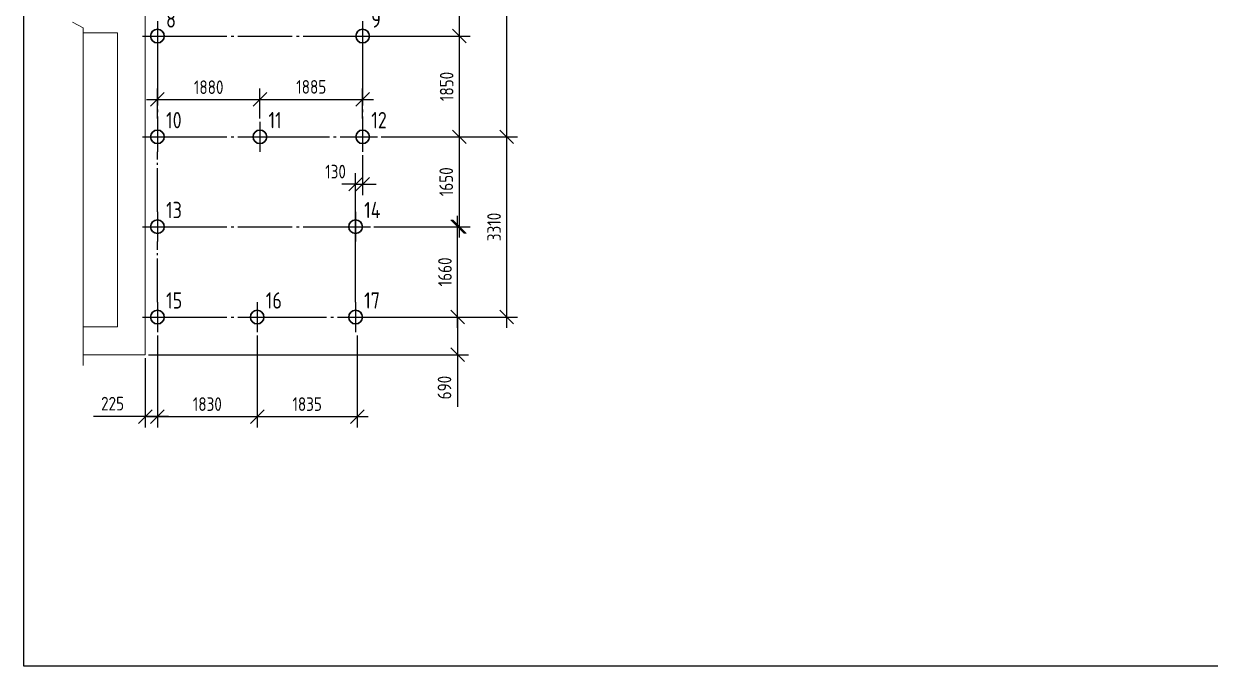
# Model space of a CAD drawing. Header units: millimetres. Extents: x -69913 to 106360, y -63759 to 35456.
# Drawn here: x 40483 to 62255, y -5721 to 6078 of the extents above; entities that cross this region are included whole.
import ezdxf

# ---------------------------------------------------------------- set-up
doc = ezdxf.new("R2010")
doc.units = ezdxf.units.MM
doc.header["$MEASUREMENT"] = 0
doc.linetypes.add('CENTER', pattern=[50.8, 31.75, -6.35, 6.35, -6.35])
doc.linetypes.add('ГОСТ 2.303 5', pattern=[24, 20, -1.5, 1, -1.5])
for name, color, linetype, lineweight in [('Кирпич силикат', 31, 'Continuous', 30), ('МОНОЛИТ', 2, 'Continuous', 30), ('ОСИ', 211, 'CENTER', 15), ('размеры', 4, 'Continuous', 15), ('текст', 1, 'Continuous', 25)]:
    doc.layers.add(name, color=color, linetype=linetype, lineweight=lineweight)
doc.styles.add('ГОСТ 2.304', font='CS_Gost2304.shx')
doc.dimstyles.new('СПДС', dxfattribs={"dimscale": 100, "dimtxt": 2.5, "dimasz": 2.5, "dimexe": 2, "dimexo": 0.625, "dimgap": 1, "dimtad": 1, "dimdec": 0, "dimtxsty": 'ГОСТ 2.304', "dimblk": 'OBLIQUE', "dimblk1": 'OBLIQUE', "dimblk2": 'OBLIQUE', "dimcen": 2.5, "dimdle": 2, "dimadec": 0, "dimazin": 2, "dimtfac": 0.75, "dimtdec": 4, "dimtmove": 1, "dimatfit": 3, "dimfxl": 1, "dimtfill": 1, "dimtolj": 1, "dimarcsym": 1})

# ---------------------------------------------------------------- blocks, each defined once
blk = doc.blocks.new('_Oblique')
at = {"color": 0, "linetype": 'ByBlock', "lineweight": -2}
blk.add_line((-0.5, -0.5), (0.5, 0.5), dxfattribs=at)
blk = doc.blocks.new('*D115')
at = {"layer": 'размеры', "color": 0, "lineweight": -2, "ltscale": 50, "transparency": 16777216}
for p, q in [((42937, 353), (42937, -1337)), ((44767, 353), (44767, -1337)), ((42737, -1137), (44967, -1137))]:
    blk.add_line(p, q, dxfattribs=at)
at = {"layer": 'размеры', "color": 0, "lineweight": -2, "ltscale": 50, "transparency": 16777216, "xscale": 250, "yscale": 250, "zscale": 250, "rotation": 180}
blk.add_blockref('_Oblique', (42937, -1137), dxfattribs=at)
at = {"layer": 'размеры', "color": 0, "lineweight": -2, "ltscale": 50, "transparency": 16777216, "xscale": 250, "yscale": 250, "zscale": 250}
blk.add_blockref('_Oblique', (44767, -1137), dxfattribs=at)
at = {"layer": 'размеры', "color": 0, "ltscale": 50, "transparency": 16777216, "insert": (43852, -907), "char_height": 250, "attachment_point": 5, "style": 'ГОСТ 2.304', "bg_fill": 3, "box_fill_scale": 1.25, "bg_fill_color": 256, "bg_fill_true_color": 13158600, "bg_fill_transparency": 0}
blk.add_mtext('\\A1;1830', dxfattribs=at)
blk = doc.blocks.new('*D116')
at = {"layer": 'размеры', "color": 0, "lineweight": -2, "ltscale": 50, "transparency": 16777216}
for p, q in [((44767, 353), (44767, -1337)), ((46602, 353), (46602, -1337)), ((44567, -1137), (46802, -1137))]:
    blk.add_line(p, q, dxfattribs=at)
at = {"layer": 'размеры', "color": 0, "lineweight": -2, "ltscale": 50, "transparency": 16777216, "xscale": 250, "yscale": 250, "zscale": 250, "rotation": 180}
blk.add_blockref('_Oblique', (44767, -1137), dxfattribs=at)
at = {"layer": 'размеры', "color": 0, "lineweight": -2, "ltscale": 50, "transparency": 16777216, "xscale": 250, "yscale": 250, "zscale": 250}
blk.add_blockref('_Oblique', (46602, -1137), dxfattribs=at)
at = {"layer": 'размеры', "color": 0, "ltscale": 50, "transparency": 16777216, "insert": (45684, -907), "char_height": 250, "attachment_point": 5, "style": 'ГОСТ 2.304', "bg_fill": 3, "box_fill_scale": 1.25, "bg_fill_color": 256, "bg_fill_true_color": 13158600, "bg_fill_transparency": 0}
blk.add_mtext('\\A1;1835', dxfattribs=at)
blk = doc.blocks.new('*D118')
at = {"layer": 'размеры', "color": 0, "lineweight": -2, "ltscale": 50, "transparency": 16777216}
for p, q in [((49343, 11601), (49343, 3801)), ((46964, 11401), (49543, 11401)), ((47039, 4001), (49543, 4001))]:
    blk.add_line(p, q, dxfattribs=at)
at = {"layer": 'размеры', "color": 0, "lineweight": -2, "ltscale": 50, "transparency": 16777216, "xscale": 250, "yscale": 250, "zscale": 250}
for p, rotation in [((49343, 11401), 90), ((49343, 4001), 270)]:
    blk.add_blockref('_Oblique', p, dxfattribs=dict(at, rotation=rotation))
at = {"layer": 'размеры', "color": 0, "ltscale": 50, "transparency": 16777216, "insert": (49118, 7701), "char_height": 250, "attachment_point": 5, "rotation": 90, "style": 'ГОСТ 2.304', "bg_fill": 3, "box_fill_scale": 1.25, "bg_fill_color": 256, "bg_fill_true_color": 13158600, "bg_fill_transparency": 0}
blk.add_mtext('\\A1;7400', dxfattribs=at)
blk = doc.blocks.new('*D121')
at = {"layer": 'размеры', "color": 0, "lineweight": -2, "ltscale": 50, "transparency": 16777216}
for p, q in [((48474, 7901), (48474, 5651)), ((46964, 7701), (48674, 7701)), ((46964, 5851), (48674, 5851))]:
    blk.add_line(p, q, dxfattribs=at)
at = {"layer": 'размеры', "color": 0, "lineweight": -2, "ltscale": 50, "transparency": 16777216, "xscale": 250, "yscale": 250, "zscale": 250}
for p, rotation in [((48474, 7701), 90), ((48474, 5851), 270)]:
    blk.add_blockref('_Oblique', p, dxfattribs=dict(at, rotation=rotation))
at = {"layer": 'размеры', "color": 0, "ltscale": 50, "transparency": 16777216, "insert": (48244, 6776), "char_height": 250, "attachment_point": 5, "rotation": 90, "style": 'ГОСТ 2.304', "bg_fill": 3, "box_fill_scale": 1.25, "bg_fill_color": 256, "bg_fill_true_color": 13158600, "bg_fill_transparency": 0}
blk.add_mtext('\\A1;1850', dxfattribs=at)
blk = doc.blocks.new('*D122')
at = {"layer": 'размеры', "color": 0, "lineweight": -2, "ltscale": 50, "transparency": 16777216}
for p, q in [((48474, 6051), (48474, 3801)), ((46964, 5851), (48674, 5851)), ((47039, 4001), (48674, 4001))]:
    blk.add_line(p, q, dxfattribs=at)
at = {"layer": 'размеры', "color": 0, "lineweight": -2, "ltscale": 50, "transparency": 16777216, "xscale": 250, "yscale": 250, "zscale": 250}
for p, rotation in [((48474, 5851), 90), ((48474, 4001), 270)]:
    blk.add_blockref('_Oblique', p, dxfattribs=dict(at, rotation=rotation))
at = {"layer": 'размеры', "color": 0, "ltscale": 50, "transparency": 16777216, "insert": (48244, 4926), "char_height": 250, "attachment_point": 5, "rotation": 90, "style": 'ГОСТ 2.304', "bg_fill": 3, "box_fill_scale": 1.25, "bg_fill_color": 256, "bg_fill_true_color": 13158600, "bg_fill_transparency": 0}
blk.add_mtext('\\A1;1850', dxfattribs=at)
blk = doc.blocks.new('свая')
at = {"layer": 'МОНОЛИТ', "ltscale": 100}
blk.add_circle((0, 0), 125, dxfattribs=at)
at = {"layer": 'ОСИ', "linetype": 'ГОСТ 2.303 5', "lineweight": 25, "ltscale": 50}
for p, q in [((0, 275), (0, -275)), ((-275, 0), (275, 0))]:
    blk.add_line(p, q, dxfattribs=at)
at = {"layer": 'текст', "ltscale": 50, "style": 'ГОСТ 2.304'}
blk.add_attdef('НОМЕР_СВАИ', (158, 156), '', height=300, dxfattribs=at)
blk = doc.blocks.new('*D123')
at = {"layer": 'размеры', "color": 0, "lineweight": -2, "ltscale": 50, "transparency": 16777216}
for p, q in [((49343, 4201), (49343, 491)), ((47039, 4001), (49543, 4001)), ((46909, 691), (49543, 691))]:
    blk.add_line(p, q, dxfattribs=at)
at = {"layer": 'размеры', "color": 0, "lineweight": -2, "ltscale": 50, "transparency": 16777216, "xscale": 250, "yscale": 250, "zscale": 250}
for p, rotation in [((49343, 4001), 90), ((49343, 691), 270)]:
    blk.add_blockref('_Oblique', p, dxfattribs=dict(at, rotation=rotation))
at = {"layer": 'размеры', "color": 0, "ltscale": 50, "transparency": 16777216, "insert": (49113, 2346), "char_height": 250, "attachment_point": 5, "rotation": 90, "style": 'ГОСТ 2.304', "bg_fill": 3, "box_fill_scale": 1.25, "bg_fill_color": 256, "bg_fill_true_color": 13158600, "bg_fill_transparency": 0}
blk.add_mtext('\\A1;3310', dxfattribs=at)
blk = doc.blocks.new('*D124')
at = {"layer": 'размеры', "color": 0, "lineweight": -2, "ltscale": 50, "transparency": 16777216}
for p, q in [((48474, 4201), (48474, 2151)), ((47039, 4001), (48674, 4001)), ((47039, 2351), (48674, 2351))]:
    blk.add_line(p, q, dxfattribs=at)
at = {"layer": 'размеры', "color": 0, "lineweight": -2, "ltscale": 50, "transparency": 16777216, "xscale": 250, "yscale": 250, "zscale": 250}
for p, rotation in [((48474, 4001), 90), ((48474, 2351), 270)]:
    blk.add_blockref('_Oblique', p, dxfattribs=dict(at, rotation=rotation))
at = {"layer": 'размеры', "color": 0, "ltscale": 50, "transparency": 16777216, "insert": (48236, 3176), "char_height": 250, "attachment_point": 5, "rotation": 90, "style": 'ГОСТ 2.304', "bg_fill": 3, "box_fill_scale": 1.25, "bg_fill_color": 256, "bg_fill_true_color": 13158600, "bg_fill_transparency": 0}
blk.add_mtext('\\A1;1650', dxfattribs=at)
blk = doc.blocks.new('*D125')
at = {"layer": 'размеры', "color": 0, "lineweight": -2, "ltscale": 100, "transparency": 16777216}
for p, q in [((42937, 353), (42937, -1337)), ((42712, -62), (42712, -1337)), ((42712, -1137), (41764, -1137)), ((43137, -1137), (42712, -1137))]:
    blk.add_line(p, q, dxfattribs=at)
at = {"layer": 'размеры', "color": 0, "lineweight": -2, "ltscale": 100, "transparency": 16777216, "xscale": 250, "yscale": 250, "zscale": 250, "rotation": 180}
blk.add_blockref('_Oblique', (42712, -1137), dxfattribs=at)
at = {"layer": 'размеры', "color": 0, "lineweight": -2, "ltscale": 100, "transparency": 16777216, "xscale": 250, "yscale": 250, "zscale": 250}
blk.add_blockref('_Oblique', (42937, -1137), dxfattribs=at)
at = {"layer": 'размеры', "color": 0, "ltscale": 100, "transparency": 16777216, "insert": (42113, -898), "char_height": 250, "attachment_point": 5, "style": 'ГОСТ 2.304', "bg_fill": 3, "box_fill_scale": 1.25, "bg_fill_color": 256, "bg_fill_true_color": 13158600, "bg_fill_transparency": 0}
blk.add_mtext('\\A1;225', dxfattribs=at)
blk = doc.blocks.new('*D126')
at = {"layer": 'размеры', "color": 0, "lineweight": -2, "ltscale": 100, "transparency": 16777216}
for p, q in [((48444, 491), (48444, 2551)), ((46909, 2351), (48644, 2351)), ((46909, 691), (48644, 691))]:
    blk.add_line(p, q, dxfattribs=at)
at = {"layer": 'размеры', "color": 0, "lineweight": -2, "ltscale": 100, "transparency": 16777216, "xscale": 250, "yscale": 250, "zscale": 250}
for p, rotation in [((48444, 2351), 90), ((48444, 691), 270)]:
    blk.add_blockref('_Oblique', p, dxfattribs=dict(at, rotation=rotation))
at = {"layer": 'размеры', "color": 0, "ltscale": 100, "transparency": 16777216, "insert": (48212, 1521), "char_height": 250, "attachment_point": 5, "rotation": 90, "style": 'ГОСТ 2.304', "bg_fill": 3, "box_fill_scale": 1.25, "bg_fill_color": 256, "bg_fill_true_color": 13158600, "bg_fill_transparency": 0}
blk.add_mtext('\\A1;1660', dxfattribs=at)
blk = doc.blocks.new('*D171')
at = {"layer": 'размеры', "color": 0, "lineweight": -2, "ltscale": 100, "transparency": 16777216}
for p, q in [((46634, 691), (48644, 691)), ((48444, 691), (48444, -200)), ((42774, 0), (48644, 0)), ((48444, 0), (48444, -956))]:
    blk.add_line(p, q, dxfattribs=at)
at = {"layer": 'размеры', "color": 0, "lineweight": -2, "ltscale": 100, "transparency": 16777216, "xscale": 250, "yscale": 250, "zscale": 250}
for p, rotation in [((48444, 691), 90), ((48444, 0), 270)]:
    blk.add_blockref('_Oblique', p, dxfattribs=dict(at, rotation=rotation))
at = {"layer": 'размеры', "color": 0, "ltscale": 100, "transparency": 16777216, "insert": (48204, -603), "char_height": 250, "attachment_point": 5, "rotation": 90, "style": 'ГОСТ 2.304', "bg_fill": 3, "box_fill_scale": 1.25, "bg_fill_color": 256, "bg_fill_true_color": 13158600, "bg_fill_transparency": 0}
blk.add_mtext('\\A1;690', dxfattribs=at)
blk = doc.blocks.new('*D202')
at = {"layer": 'размеры', "color": 0, "lineweight": -2, "ltscale": 100, "transparency": 16777216}
for p, q in [((42937, 4339), (42937, 4887)), ((44817, 4339), (44817, 4887)), ((42737, 4687), (45017, 4687))]:
    blk.add_line(p, q, dxfattribs=at)
at = {"layer": 'размеры', "color": 0, "lineweight": -2, "ltscale": 100, "transparency": 16777216, "xscale": 250, "yscale": 250, "zscale": 250, "rotation": 180}
blk.add_blockref('_Oblique', (42937, 4687), dxfattribs=at)
at = {"layer": 'размеры', "color": 0, "lineweight": -2, "ltscale": 100, "transparency": 16777216, "xscale": 250, "yscale": 250, "zscale": 250}
blk.add_blockref('_Oblique', (44817, 4687), dxfattribs=at)
at = {"layer": 'размеры', "color": 0, "ltscale": 100, "transparency": 16777216, "insert": (43877, 4912), "char_height": 250, "attachment_point": 5, "style": 'ГОСТ 2.304', "bg_fill": 3, "box_fill_scale": 1.25, "bg_fill_color": 256, "bg_fill_true_color": 13158600, "bg_fill_transparency": 0}
blk.add_mtext('\\A1;1880', dxfattribs=at)
blk = doc.blocks.new('*D203')
at = {"layer": 'размеры', "color": 0, "lineweight": -2, "ltscale": 100, "transparency": 16777216}
for p, q in [((44817, 4339), (44817, 4887)), ((46702, 4339), (46702, 4887)), ((44617, 4687), (46902, 4687))]:
    blk.add_line(p, q, dxfattribs=at)
at = {"layer": 'размеры', "color": 0, "lineweight": -2, "ltscale": 100, "transparency": 16777216, "xscale": 250, "yscale": 250, "zscale": 250, "rotation": 180}
blk.add_blockref('_Oblique', (44817, 4687), dxfattribs=at)
at = {"layer": 'размеры', "color": 0, "lineweight": -2, "ltscale": 100, "transparency": 16777216, "xscale": 250, "yscale": 250, "zscale": 250}
blk.add_blockref('_Oblique', (46702, 4687), dxfattribs=at)
at = {"layer": 'размеры', "color": 0, "ltscale": 100, "transparency": 16777216, "insert": (45759, 4918), "char_height": 250, "attachment_point": 5, "style": 'ГОСТ 2.304', "bg_fill": 3, "box_fill_scale": 1.25, "bg_fill_color": 256, "bg_fill_true_color": 13158600, "bg_fill_transparency": 0}
blk.add_mtext('\\A1;1885', dxfattribs=at)
blk = doc.blocks.new('*D213')
at = {"layer": 'размеры', "color": 0, "lineweight": -2, "ltscale": 100, "transparency": 16777216}
for p, q in [((46702, 3664), (46702, 2932)), ((46572, 1028), (46572, 3332)), ((46572, 3132), (46322, 3132)), ((46572, 3132), (46702, 3132)), ((46702, 3132), (46952, 3132))]:
    blk.add_line(p, q, dxfattribs=at)
at = {"layer": 'размеры', "color": 0, "lineweight": -2, "ltscale": 100, "transparency": 16777216, "xscale": 250, "yscale": 250, "zscale": 250, "rotation": 180}
blk.add_blockref('_Oblique', (46702, 3132), dxfattribs=at)
at = {"layer": 'размеры', "color": 0, "ltscale": 100, "transparency": 16777216, "insert": (46205, 3362), "char_height": 250, "attachment_point": 5, "style": 'ГОСТ 2.304', "bg_fill": 3, "box_fill_scale": 1.25, "bg_fill_color": 256, "bg_fill_true_color": 13158600, "bg_fill_transparency": 0}
blk.add_mtext('\\A1;130', dxfattribs=at)
at = {"layer": 'размеры', "color": 0, "lineweight": -2, "ltscale": 100, "transparency": 16777216, "xscale": 250, "yscale": 250, "zscale": 250}
blk.add_blockref('_Oblique', (46572, 3132), dxfattribs=at)

msp = doc.modelspace()

# ---------------------------------------------------------------- linework, layer by layer
at = {"layer": 'Кирпич силикат', "lineweight": 15, "ltscale": 100}
for p, q in [((42711.7, 12210), (42711.7, 0)), ((42201.7, 510), (42201.7, 5910))]:
    msp.add_line(p, q, dxfattribs=at)
at = {"layer": 'Кирпич силикат', "lineweight": 15, "ltscale": 100, "flags": 128}
for points in [[(41576.8, 5910), (42201.7, 5910)], [(42201.7, 510), (41576.8, 510)], [(41576.8, 0), (42711.7, 0)]]:
    msp.add_lwpolyline(points, dxfattribs=at)
at = {"layer": 'ОСИ', "linetype": 'ГОСТ 2.303 5', "lineweight": 25, "ltscale": 50}
for p, q in [((43211.7, 5851), (46426.7, 5851)), ((42936.7, 5576), (42936.7, 4276)), ((46701.7, 5576), (46701.7, 4276)), ((43211.7, 4001), (44541.7, 4001)), ((45091.7, 4001), (46426.7, 4001)), ((43211.7, 2351.1), (46426.7, 2351.1)), ((43211.7, 690.8), (44491.7, 690.8)), ((45041.7, 690.8), (46426.7, 690.8))]:
    msp.add_line(p, q, dxfattribs=at)
at = {"layer": 'ОСИ', "linetype": 'ГОСТ 2.303 5', "lineweight": 25, "ltscale": 40}
for p, q in [((42936.7, 2626.1), (42936.7, 3726)), ((42936.7, 965.8), (42936.7, 2076.1)), ((46571.7, 965.8), (46571.7, 2076.1))]:
    msp.add_line(p, q, dxfattribs=at)
at = {"layer": 'размеры', "ltscale": 100}
for p in [(41376.8, 6105), (41576.8, -200)]:
    msp.add_line(p, (41576.8, 6005), dxfattribs=at)

# ---------------------------------------------------------------- block references
at = {"layer": 'МОНОЛИТ'}
ref = msp.add_blockref('свая', (42936.7, 5851), dxfattribs=at)
ref.add_attrib('НОМЕР_СВАИ', '8', (43094.5, 6006.9), dxfattribs={"layer": 'размеры', "ltscale": 50, "height": 300, "style": 'ГОСТ 2.304'})
ref = msp.add_blockref('свая', (42936.7, 4001), dxfattribs=at)
ref.add_attrib('НОМЕР_СВАИ', '10', (43094.5, 4156.9), dxfattribs={"layer": 'размеры', "ltscale": 50, "height": 300, "style": 'ГОСТ 2.304'})
ref = msp.add_blockref('свая', (44816.7, 4001), dxfattribs=at)
ref.add_attrib('НОМЕР_СВАИ', '11', (44974.5, 4156.9), dxfattribs={"layer": 'размеры', "ltscale": 50, "height": 300, "style": 'ГОСТ 2.304'})
ref = msp.add_blockref('свая', (42936.7, 2351.1), dxfattribs=at)
ref.add_attrib('НОМЕР_СВАИ', '13', (43094.5, 2507), dxfattribs={"layer": 'размеры', "ltscale": 50, "height": 300, "style": 'ГОСТ 2.304'})

# ---------------------------------------------------------------- dimensions: what is measured, and where the dimension line sits
at = {"layer": 'размеры', "ltscale": 50}
dim = msp.add_linear_dim(base=(49343, 4001), p1=(46901.7, 11401), p2=(46976.7, 4001), angle=90, dimstyle='СПДС', dxfattribs=at)
dim.commit()
dim.dimension.update_dxf_attribs({"geometry": '*D118', "text_midpoint": (49118, 7701)})

# ---------------------------------------------------------------- next in the draw order: dimensions: what is measured, and where the dimension line sits
dim = msp.add_linear_dim(base=(48473.9, 5851), p1=(46901.7, 7701), p2=(46901.7, 5851), angle=90, dimstyle='СПДС', override={"dimscale": 100}, dxfattribs=at)
dim.commit()
dim.dimension.update_dxf_attribs({"geometry": '*D121', "text_midpoint": (48243.7, 6776)})
dim = msp.add_linear_dim(base=(44766.7, -1137.4), p1=(42936.7, 415.8), p2=(44766.7, 415.8), dimstyle='СПДС', dxfattribs=at)
dim.commit()
dim.dimension.update_dxf_attribs({"geometry": '*D115', "text_midpoint": (43851.7, -907.3)})

# ---------------------------------------------------------------- next in the draw order: block references
at = {"layer": 'МОНОЛИТ'}
ref = msp.add_blockref('свая', (42936.7, 690.8), dxfattribs=at)
ref.add_attrib('НОМЕР_СВАИ', '15', (43094.5, 846.7), dxfattribs={"layer": 'размеры', "ltscale": 50, "height": 300, "style": 'ГОСТ 2.304'})

# ---------------------------------------------------------------- next in the draw order: dimensions: what is measured, and where the dimension line sits
at = {"layer": 'размеры', "ltscale": 50}
dim = msp.add_linear_dim(base=(48473.9, 4001), p1=(46901.7, 5851), p2=(46976.7, 4001), angle=90, dimstyle='СПДС', override={"dimscale": 100}, dxfattribs=at)
dim.commit()
dim.dimension.update_dxf_attribs({"geometry": '*D122', "text_midpoint": (48243.7, 4926)})
dim = msp.add_linear_dim(base=(46601.7, -1137.4), p1=(44766.7, 415.8), p2=(46601.7, 415.8), dimstyle='СПДС', dxfattribs=at)
dim.commit()
dim.dimension.update_dxf_attribs({"geometry": '*D116', "text_midpoint": (45684.2, -907.3)})

# ---------------------------------------------------------------- next in the draw order: block references
at = {"layer": 'МОНОЛИТ'}
ref = msp.add_blockref('свая', (46701.7, 5851), dxfattribs=at)
ref.add_attrib('НОМЕР_СВАИ', '9', (46859.5, 6006.9), dxfattribs={"layer": 'размеры', "ltscale": 50, "height": 300, "style": 'ГОСТ 2.304'})
ref = msp.add_blockref('свая', (46701.7, 4001), dxfattribs=at)
ref.add_attrib('НОМЕР_СВАИ', '12', (46859.5, 4156.9), dxfattribs={"layer": 'размеры', "ltscale": 50, "height": 300, "style": 'ГОСТ 2.304'})
ref = msp.add_blockref('свая', (44766.7, 690.8), dxfattribs=at)
ref.add_attrib('НОМЕР_СВАИ', '16', (44924.5, 846.7), dxfattribs={"layer": 'размеры', "ltscale": 50, "height": 300, "style": 'ГОСТ 2.304'})
ref = msp.add_blockref('свая', (46571.7, 690.8), dxfattribs=at)
ref.add_attrib('НОМЕР_СВАИ', '17', (46729.5, 846.7), dxfattribs={"layer": 'размеры', "ltscale": 50, "height": 300, "style": 'ГОСТ 2.304'})

# ---------------------------------------------------------------- next in the draw order: dimensions: what is measured, and where the dimension line sits
at = {"layer": 'размеры', "ltscale": 100}
dim = msp.add_linear_dim(base=(42711.7, -1137.4), p1=(42936.7, 415.8), p2=(42711.7, 0), dimstyle='СПДС', override={"dimtmove": 0}, dxfattribs=at)
dim.commit()
dim.dimension.update_dxf_attribs({"geometry": '*D125', "text_midpoint": (42112.8, -897.6)})

# ---------------------------------------------------------------- next in the draw order: dimensions: what is measured, and where the dimension line sits
at = {"layer": 'размеры', "ltscale": 50}
dim = msp.add_linear_dim(base=(49343, 690.8), p1=(46976.7, 4001), p2=(46846.7, 690.8), angle=90, dimstyle='СПДС', dxfattribs=at)
dim.commit()
dim.dimension.update_dxf_attribs({"geometry": '*D123', "text_midpoint": (49112.9, 2345.9)})

# ---------------------------------------------------------------- next in the draw order: dimensions: what is measured, and where the dimension line sits
dim = msp.add_linear_dim(base=(48473.9, 2351.1), p1=(46976.7, 4001), p2=(46976.7, 2351.1), angle=90, dimstyle='СПДС', dxfattribs=at)
dim.commit()
dim.dimension.update_dxf_attribs({"geometry": '*D124', "text_midpoint": (48236.5, 3176)})

# ---------------------------------------------------------------- next in the draw order: block references
at = {"layer": 'МОНОЛИТ'}
ref = msp.add_blockref('свая', (46571.7, 2351.1), dxfattribs=at)
ref.add_attrib('НОМЕР_СВАИ', '14', (46729.5, 2507), dxfattribs={"layer": 'размеры', "ltscale": 50, "height": 300, "style": 'ГОСТ 2.304'})

# ---------------------------------------------------------------- next in the draw order: dimensions: what is measured, and where the dimension line sits
at = {"layer": 'размеры', "ltscale": 100}
dim = msp.add_linear_dim(base=(48443.9, 2351.1), p1=(46846.7, 690.8), p2=(46846.7, 2351.1), angle=90, dimstyle='СПДС', dxfattribs=at)
dim.commit()
dim.dimension.update_dxf_attribs({"geometry": '*D126', "text_midpoint": (48211.7, 1520.9)})

# ---------------------------------------------------------------- next in the draw order: linework, layer by layer
at = {"ltscale": 100}
msp.add_lwpolyline([(40483.2, 16775.1), (77006.9, 16775.1), (77006.9, -5720.8), (40483.2, -5720.8)], close=True, dxfattribs=at)

# ---------------------------------------------------------------- next in the draw order: dimensions: what is measured, and where the dimension line sits
at = {"layer": 'размеры', "ltscale": 100}
dim = msp.add_linear_dim(base=(44816.7, 4687.5), p1=(42936.7, 4276), p2=(44816.7, 4276), dimstyle='СПДС', dxfattribs=at)
dim.commit()
dim.dimension.update_dxf_attribs({"geometry": '*D202', "text_midpoint": (43876.7, 4912.5)})
dim = msp.add_linear_dim(base=(46701.7, 3132.2), p1=(46571.7, 965.8), p2=(46701.7, 3726), dimstyle='СПДС', dxfattribs=at)
dim.commit()
dim.dimension.update_dxf_attribs({"geometry": '*D213', "text_midpoint": (46205.3, 3132.2), "dimtype": 160})
dim = msp.add_linear_dim(base=(48443.9, 690.8), p1=(42711.7, 0), p2=(46571.7, 690.8), angle=90, dimstyle='СПДС', override={"dimrnd": 5, "dimtmove": 0}, dxfattribs=at)
dim.commit()
dim.dimension.update_dxf_attribs({"geometry": '*D171', "text_midpoint": (48443.9, -603.1), "dimtype": 160})

# ---------------------------------------------------------------- next in the draw order: dimensions: what is measured, and where the dimension line sits
dim = msp.add_linear_dim(base=(46701.7, 4687.5), p1=(44816.7, 4276), p2=(46701.7, 4276), dimstyle='СПДС', dxfattribs=at)
dim.commit()
dim.dimension.update_dxf_attribs({"geometry": '*D203', "text_midpoint": (45759.2, 4917.6)})

doc.saveas('drawing.dxf')
